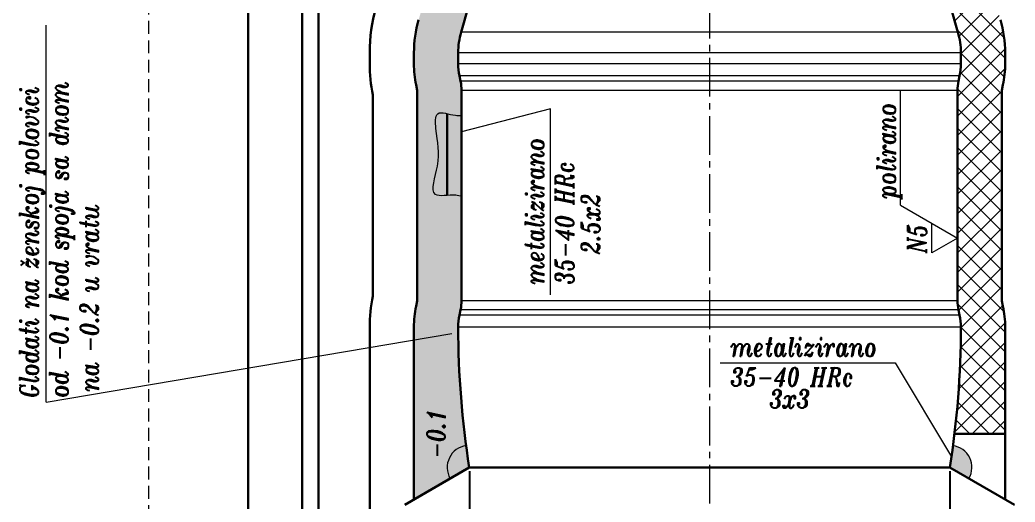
# Model space of a CAD drawing. Extents: x -234 to 800, y -95 to 506.
# Drawn here: x 219.8 to 354.7, y 42.6 to 108 of the extents above; entities that cross this region are included whole.
import ezdxf

# ---------------------------------------------------------------- set-up
doc = ezdxf.new("R2010")
doc.units = 0
doc.header["$LTSCALE"] = 7
doc.header["$MEASUREMENT"] = 0
doc.linetypes.add('CENTER2', pattern=[1.125, 0.75, -0.125, 0.125, -0.125])
doc.linetypes.add('HIDDEN', pattern=[0.375, 0.25, -0.125])
doc.layers.get('0').update_dxf_attribs({"linetype": 'CONTINUOUS', "lineweight": 15})
for name, color, linetype, lineweight in [('1', 1, 'CENTER2', 15), ('2', 2, 'HIDDEN', 15), ('3', 3, 'CONTINUOUS', 30), ('8', 252, 'CONTINUOUS', 15)]:
    doc.layers.add(name, color=color, linetype=linetype, lineweight=lineweight)
doc.styles.add('ITALICT', font='ITALICT.shx', dxfattribs={"width": 0.8, "height": 3})
doc.dimstyles.get("Standard").update_dxf_attribs({"dimtxt": 3, "dimasz": 3, "dimexe": 0.5, "dimexo": 0.5, "dimgap": 0.8, "dimtad": 1, "dimdsep": 46, "dimtxsty": 'ITALICT', "dimcen": 0.09, "dimazin": 2, "dimtfac": 1, "dimtmove": 0, "dimatfit": 3, "dimfxl": 0, "dimtolj": 1, "dimtzin": 0, "dimarcsym": 0})

# ---------------------------------------------------------------- blocks, each defined once
blk = doc.blocks.new('*D34')
at = {"color": 0, "lineweight": -2}
for p, q in [((280.71, 46.83), (280.71, 7.47)), ((345.81, 46.83), (345.81, 7.47)), ((283.71, 7.97), (342.81, 7.97))]:
    blk.add_line(p, q, dxfattribs=at)
at = {"color": 0}
for points in [[(283.71, 8.47), (283.71, 7.47), (280.71, 7.97)], [(342.81, 8.47), (342.81, 7.47), (345.81, 7.97)]]:
    blk.add_solid(points, dxfattribs=at)
at = {"color": 0, "insert": (313.26, 11.25), "char_height": 3, "attachment_point": 5, "style": 'ITALICT'}
blk.add_mtext('\\A1;%%c65.1{}{\\H0.71x;\\C3;\\S+0.05^ -0;}', dxfattribs=at)

msp = doc.modelspace()

# ---------------------------------------------------------------- hatches: boundary and pattern name
h = msp.add_hatch(color=256)
h.dxf.hatch_style = 1
edge = h.paths.add_edge_path()
edge.add_spline(control_points=[(279.7008, 95.0378), (279.3467, 95.0139), (278.7446, 95.0125), (278.0654, 95.1963), (277.6946, 95.2815)], knot_values=[17.02102436, 17.02102436, 17.02102436, 17.02102436, 17.72412942, 18.71929177, 18.71929177, 18.71929177, 18.71929177], degree=3, periodic=0)
edge.add_line((277.6946, 95.2815), (277.6946, 84.1911))
edge.add_spline(control_points=[(277.6946, 84.1911), (278.0862, 84.2171), (278.8095, 84.2619), (279.4176, 84.1145), (279.7008, 84.0291)], knot_values=[1.09798876, 1.09798876, 1.09798876, 1.09798876, 2.13221389, 2.93179969, 2.93179969, 2.93179969, 2.93179969], degree=3, periodic=0)
edge.add_line((279.7008, 84.0291), (279.7008, 95.0378))
h = msp.add_hatch(color=256)
h.dxf.hatch_style = 1
h.paths.add_polyline_path([(280.2721, 50.2938, 0.52993252), (278.108, 45.8253), (280.7061, 47.3253, -0.00619432)])
h.paths.add_polyline_path([(346.2401, 50.2938, -0.00619432), (345.8061, 47.3253), (348.4042, 45.8253, 0.52993009)])
at = {"layer": '8'}
h = msp.add_hatch(dxfattribs=at)
h.set_pattern_fill('DOTS', color=256, scale=15)
h.paths.add_polyline_path([(282.8602, 146.517, -0.03045952), (279.7561, 197.4253, 0.03433448), (279.4738, 201.5309, -0.03433448), (279.2061, 205.4253), (279.2061, 208.4253, -0.17417727), (280.8064, 212.8799), (286.8699, 220.2298, 0.12792461), (288.3561, 223.4253), (299.4004, 283.8253), (289.7026, 283.8253, -0.46823322), (292.6537, 280.2857), (282.4539, 224.5045, -0.12792461), (282.2416, 224.048), (276.1781, 216.6982, 0.17417727), (273.2061, 208.4253), (273.2061, 205.4253, 0.03433448), (273.5303, 200.7098, -0.03433448), (273.7561, 197.4253, 0.03045952), (276.9047, 145.788, -0.02950925), (277.7552, 132.2617), (283.6925, 128.6628, 0.01004916), (283.7561, 131.8253, 0.03045952)])
h.paths.add_polyline_path([(279.6, 106.3046), (280.6555, 109.9526, 0.06043285), (283.6925, 128.6628), (277.7552, 132.2617, -0.00094941), (277.7561, 131.8253, -0.07052483), (274.8919, 111.6202), (273.8364, 107.9721, 0.07052483), (273.2061, 103.5253), (273.2061, 102.0253, 0.05158649), (273.5025, 99.1594), (273.6561, 98.4253), (273.6561, 69.9253), (273.5025, 69.1912, 0.05158649), (273.2061, 66.3253), (273.2061, 42.9952), (278.108, 45.8253, -0.52993252), (280.2721, 50.2938, -0.03320994), (279.2061, 66.3253, -0.05158649), (279.3755, 67.963), (279.529, 68.6971, 0.05158649), (279.6561, 69.9253), (279.6561, 98.4253, 0.05158649), (279.529, 99.6535), (279.3755, 100.3877, -0.05158649), (279.2061, 102.0253), (279.2061, 103.5253, -0.07052483)])
h.paths.add_polyline_path([(297.1392, 275.2523), (297.2786, 283.3582), (293.5291, 283.4227), (293.3898, 275.3167)], flags=24)
h.paths.add_polyline_path([(278.0733, 48.1072), (278.0733, 55.9287), (274.3233, 55.9287), (274.3233, 48.1072)], flags=25)
h.paths.add_polyline_path([(275.1489, 195.1829), (278.3632, 195.1829), (278.3632, 199.6829), (275.1489, 199.6829)], flags=24)
h = msp.add_hatch(dxfattribs=at)
h.set_pattern_fill('ANSI37', color=256, scale=15)
h.paths.add_polyline_path([(352.7561, 197.4253, -0.03433448), (352.9819, 200.7098, 0.03433448), (353.3061, 205.4253), (353.3061, 208.4253, 0.17417727), (350.334, 216.6982), (344.2705, 224.048, -0.12792461), (344.0582, 224.5045), (336.3197, 266.8253), (330.2203, 266.8253), (338.1561, 223.4253, 0.12792461), (339.6422, 220.2298), (345.7057, 212.8799, -0.17417727), (347.3061, 208.4253), (347.3061, 205.4253, -0.03433448), (347.0383, 201.5309, 0.03433448), (346.7561, 197.4253, -0.03045952), (343.6519, 146.517, 0.03045952), (342.7561, 131.8253, 0.07052483), (345.8566, 109.9526), (346.9121, 106.3046, -0.07052483), (347.3061, 103.5253), (347.3061, 102.0253, -0.05158649), (347.1367, 100.3877), (346.9831, 99.6535, 0.05158649), (346.8561, 98.4253), (346.8561, 69.9253, 0.05158649), (346.9831, 68.6971), (347.1367, 67.963, -0.05158649), (347.3061, 66.3253, -0.02991502), (346.4408, 51.8753), (353.3061, 51.8753), (353.3061, 66.3253, 0.05158649), (353.0096, 69.1912), (352.8561, 69.9253), (352.8561, 98.4253), (353.0096, 99.1594, 0.05158649), (353.3061, 102.0253), (353.3061, 103.5253, 0.07052483), (352.6757, 107.9721), (351.6202, 111.6202, -0.07052483), (348.7561, 131.8253, -0.03045952), (349.6075, 145.788, 0.03045952)])
h.paths.add_polyline_path([(348.1504, 141.6167), (348.7277, 149.7033), (344.9872, 149.9703), (344.4099, 141.8837)], flags=24)
h.paths.add_polyline_path([(347.8411, 149.9847), (348.3638, 157.3078), (345.7455, 157.4947), (345.2227, 150.1716)], flags=24)
h = msp.add_hatch(dxfattribs=at)
h.set_pattern_fill('ANSI37', color=256, scale=15)
h.paths.add_polyline_path([(366.2561, 266.8253), (342.4192, 266.8253), (349.7264, 226.8631), (354.9623, 220.5164, -0.17417727), (359.3061, 208.4253), (359.3061, 205.4253, -0.03433448), (358.9254, 199.8887, 0.03433448), (358.7561, 197.4253, -0.03045952), (355.563, 145.059, 0.03045952), (354.7561, 131.8253, 0.07052483), (357.3839, 113.2877), (358.4393, 109.6397, -0.07052483), (359.3061, 103.5253), (359.3061, 102.0253, -0.05318301), (358.8561, 97.8066), (358.8561, 70.544, -0.05318301), (359.3061, 66.3253), (359.3061, 51.8753), (366.2561, 51.8753)])
h.paths.add_polyline_path([(363.7529, 150.0169), (363.7529, 157.3586), (361.1279, 157.3586), (361.1279, 150.0169)], flags=24)
h.paths.add_polyline_path([(364.6573, 141.6922), (364.6573, 149.7993), (360.9073, 149.7993), (360.9073, 141.6922)], flags=24)

# ---------------------------------------------------------------- linework, layer by layer
for p, q in [((223.3616, 56.1796), (223.3616, 107.2721)), ((339.1344, 82.8543), (339.1344, 98.4314)), ((291.7055, 95.9194), (279.6561, 92.8093)), ((291.7055, 70.6971), (291.7055, 95.9194)), ((339.1344, 82.8543), (346.8561, 78.3962)), ((343.3859, 76.3926), (343.3859, 80.3997)), ((346.8561, 78.3962), (343.3859, 76.3926)), ((223.3616, 56.1796), (278.3227, 65.487)), ((314.6754, 61.5107), (338.3961, 61.5107)), ((338.3961, 61.5107), (346.0297, 48.7907))]:
    msp.add_line(p, q)
for centre, start, end in [((280.7061, 47.3253), 98.318169, 210.00002), ((345.8061, 47.3253), 329.99998, 81.681831)]:
    msp.add_arc(centre, 3, start, end)
msp.add_open_spline([(279.7008, 84.0291), (279.4176, 84.1145), (278.2424, 84.3993), (274.8957, 83.4972), (277.0653, 89.2051), (276.2306, 91.7557), (276.0019, 96.0313), (278.241, 95.0113), (279.3467, 95.0139), (279.7008, 95.0378)], degree=3, knots=[1.09798876, 1.09798876, 1.09798876, 1.09798876, 1.89757457, 4.64182481, 8.48751945, 13.60651022, 15.60030042, 18.0161867, 18.71929177, 18.71929177, 18.71929177, 18.71929177])
at = {"layer": '1'}
msp.add_line((313.2561, 291.8253), (313.2561, 16.8753), dxfattribs=at)
at = {"layer": '2'}
msp.add_line((237.2561, 197.0753), (237.2561, -2.5247), dxfattribs=at)
at = {"layer": '3'}
for p, q in [((250.7561, 291.8253), (250.7561, 16.8753)), ((258.0723, 291.8253), (258.0723, 16.8753)), ((260.2561, 291.8253), (260.2561, 16.8753)), ((280.6555, 109.9526), (279.6, 106.3046)), ((345.8566, 109.9526), (346.9121, 106.3046)), ((267.2061, 103.5253), (267.2061, 102.0253)), ((273.2061, 103.5253), (273.2061, 102.0253)), ((279.2061, 103.5253), (279.2061, 102.0253)), ((347.3061, 103.5253), (347.3061, 102.0253)), ((353.3061, 103.5253), (353.3061, 102.0253)), ((279.3755, 100.3877), (279.529, 99.6535)), ((347.1367, 100.3877), (346.9831, 99.6535)), ((273.5025, 99.1594), (273.6561, 98.4253)), ((353.0096, 99.1594), (352.8561, 98.4253)), ((267.6561, 70.544), (267.6561, 97.8066)), ((273.6561, 69.9253), (273.6561, 98.4253)), ((279.6561, 69.9253), (279.6561, 98.4253)), ((346.8561, 69.9253), (346.8561, 98.4253)), ((352.8561, 69.9253), (352.8561, 98.4253)), ((277.6946, 95.2815), (277.6946, 84.1911)), ((273.6561, 69.9253), (273.5025, 69.1912)), ((352.8561, 69.9253), (353.0096, 69.1912)), ((279.529, 68.6971), (279.3755, 67.963)), ((346.9831, 68.6971), (347.1367, 67.963)), ((267.2061, 66.3253), (267.2061, 36.4114)), ((273.2061, 66.3253), (273.2061, 42.9952)), ((353.3061, 66.3253), (353.3061, 42.9952)), ((346.4408, 51.8753), (353.3061, 51.8753)), ((280.7061, 47.3253), (271.9592, 42.2753)), ((313.2561, 47.3253), (280.7061, 47.3253)), ((313.2561, 47.3253), (280.7061, 47.3253)), ((313.2561, 47.3253), (345.8061, 47.3253)), ((313.2561, 47.3253), (345.8061, 47.3253)), ((345.8061, 47.3253), (354.5529, 42.2753))]:
    msp.add_line(p, q, dxfattribs=at)
for centre, radius, start, end in [((289.2061, 103.5253), 22, 163.863616, 180), ((289.2061, 103.5253), 16, 163.863616, 180), ((337.3061, 103.5253), 16, 0, 16.136384), ((289.2061, 103.5253), 10, 163.863616, 180), ((337.3061, 103.5253), 10, 0, 16.136384), ((287.2061, 102.0253), 20, 180, 192.177176), ((287.2061, 102.0253), 14, 180, 191.812282), ((287.2061, 102.0253), 8, 180, 191.812282), ((339.3061, 102.0253), 8, 348.187718, 0), ((339.3061, 102.0253), 14, 348.187718, 0), ((273.6561, 98.4253), 6, 0, 11.812282), ((352.8561, 98.4253), 6, 168.187718, 180), ((287.2061, 66.3253), 20, 167.822824, 180), ((287.2061, 66.3253), 14, 168.187718, 180), ((273.6561, 69.9253), 6, 348.187718, 0), ((352.8561, 69.9253), 6, 180, 191.812282), ((339.3061, 66.3253), 14, 0, 11.812282), ((287.2061, 66.3253), 8, 168.187718, 180), ((339.3061, 66.3253), 8, 0, 11.812282), ((400.2894, 66.3253), 121.0833, 180, 189.027977), ((226.2227, 66.3253), 121.0833, 350.972023, 0)]:
    msp.add_arc(centre, radius, start, end, dxfattribs=at)
at = {"layer": '8', "lineweight": 13, "ltscale": 0.438012}
msp.add_line((297.1205, 106.3046), (279.6, 106.3046), dxfattribs=at)
at = {"layer": '8', "lineweight": 13}
for p, q in [((346.9121, 106.3046), (297.1205, 106.3046)), ((347.3061, 103.5253), (296.9316, 103.5253)), ((347.3061, 102.0253), (296.9316, 102.0253)), ((347.1367, 100.3877), (297.0128, 100.3877)), ((346.9831, 99.6535), (297.0865, 99.6535)), ((346.8561, 98.4253), (297.1474, 98.4253)), ((346.8561, 69.9253), (297.1474, 69.9253)), ((347.1367, 67.963), (297.0128, 67.963)), ((346.9831, 68.6971), (297.0865, 68.6971)), ((347.3061, 66.3253), (296.9316, 66.3253))]:
    msp.add_line(p, q, dxfattribs=at)
at = {"layer": '8', "lineweight": 13, "ltscale": 0.443139}
for p, q in [((296.9316, 103.5253), (279.2061, 103.5253)), ((296.9316, 102.0253), (279.2061, 102.0253)), ((296.9316, 66.3253), (279.2061, 66.3253))]:
    msp.add_line(p, q, dxfattribs=at)
at = {"layer": '8', "lineweight": 13, "ltscale": 0.440934}
for p, q in [((297.0128, 100.3877), (279.3755, 100.3877)), ((297.0128, 67.963), (279.3755, 67.963))]:
    msp.add_line(p, q, dxfattribs=at)
at = {"layer": '8', "lineweight": 13, "ltscale": 0.438936}
for p, q in [((297.0865, 99.6535), (279.529, 99.6535)), ((297.0865, 68.6971), (279.529, 68.6971))]:
    msp.add_line(p, q, dxfattribs=at)
at = {"layer": '8', "lineweight": 13, "ltscale": 0.437282}
for p, q in [((297.1474, 98.4253), (279.6561, 98.4253)), ((297.1474, 69.9253), (279.6561, 69.9253))]:
    msp.add_line(p, q, dxfattribs=at)

# ---------------------------------------------------------------- texts
at = {"style": 'ITALICT', "width": 0.8}
for s, p in [('Glodati na ženskoj polovici', (222.3166, 56.7766)), ('od -0.1 kod spoja sa dnom ', (226.3642, 56.7766)), ('polirano', (338.4663, 83.7389)), ('metalizirano', (290.8197, 72.1204)), ('35-40 HRc', (294.8674, 72.1204)), ('2.5x2', (298.3877, 76.2262)), ('na -0.2 u vratu', (230.4831, 57.6076)), ('N5', (342.6433, 76.3872)), ('-0.1', (277.4483, 48.5417))]:
    msp.add_text(s, height=2.5, rotation=90, dxfattribs=at).set_placement(p)
for s, p in [('metalizirano', (316.0987, 62.3965)), ('35-40 HRc', (316.0987, 58.3489)), ('3x3', (321.3667, 55.3753))]:
    msp.add_text(s, height=2.5, dxfattribs=at).set_placement(p)

# ---------------------------------------------------------------- dimensions: what is measured, and where the dimension line sits
dim = msp.add_linear_dim(base=(345.8061, 7.9665), p1=(280.7061, 47.3253), p2=(345.8061, 47.3253), text='%%c<>{}{\\H0.71x;\\C3;\\S+0.05^ -0;}', dimstyle='Standard', override={"dimtp": 0.05, "dimtm": 0, "dimtmove": 0})
dim.commit()
dim.dimension.update_dxf_attribs({"geometry": '*D34', "text_midpoint": (313.2561, 11.2515)})

doc.saveas('drawing.dxf')
